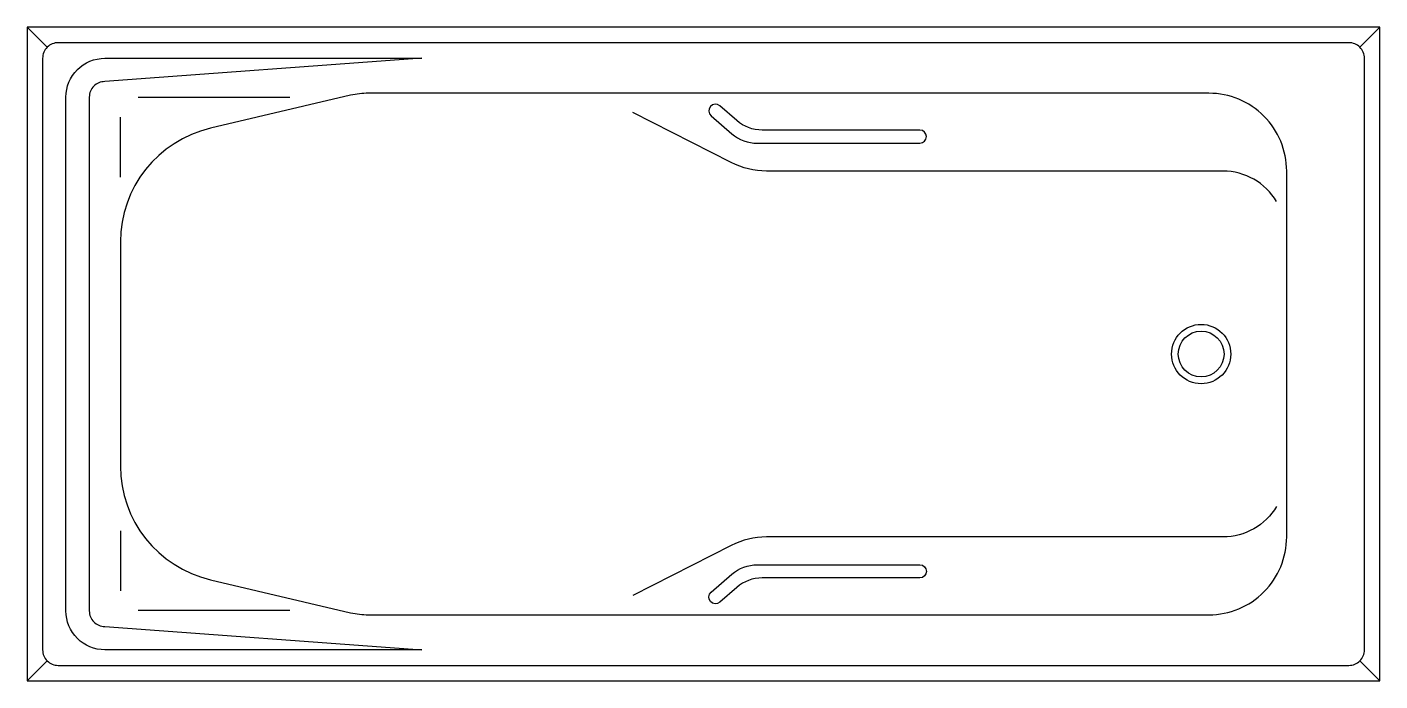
# Model space of a CAD drawing. Extents: x -863.91 to -862.17, y 499.82 to 500.66.
import ezdxf

# ---------------------------------------------------------------- set-up
doc = ezdxf.new("R2010")
doc.units = 0
doc.header["$LTSCALE"] = 50
doc.header["$MEASUREMENT"] = 0
doc.layers.add('A-PECAS', color=2, linetype='CONTINUOUS')
doc.layers.add('ESC1-50', color=1, linetype='CONTINUOUS')

msp = doc.modelspace()

# ---------------------------------------------------------------- linework, layer by layer
at = {"layer": 'A-PECAS'}
for p, q in [((-863.9102, 500.6643), (-863.9102, 499.8243)), ((-862.1702, 500.6643), (-863.9102, 500.6643)), ((-862.1702, 499.8243), (-862.1702, 500.6643)), ((-863.9102, 499.8243), (-862.1702, 499.8243))]:
    msp.add_line(p, q, dxfattribs=at)
for points in [[(-862.1902, 500.6243, 0.414214), (-862.2102, 500.6443), (-863.8702, 500.6443, 0.414214), (-863.8902, 500.6243), (-863.8902, 499.8643, 0.414214), (-863.8702, 499.8443), (-862.2102, 499.8443, 0.414214), (-862.1902, 499.8643)], [(-862.2902, 500.0093), (-862.2902, 500.4793, 0.414214), (-862.3902, 500.5793), (-863.4712, 500.5793, 0.057711), (-863.4941, 500.5767), (-863.6745, 500.5343, 0.348179), (-863.7902, 500.3883), (-863.7902, 500.1004, 0.348179), (-863.6745, 499.9544), (-863.4941, 499.912, 0.057711), (-863.4712, 499.9093), (-862.3902, 499.9093, 0.414214)]]:
    msp.add_lwpolyline(points, format="xyb", close=True, dxfattribs=at)
for points in [[(-862.3032, 500.4402, 0.264593), (-862.372, 500.4793), (-862.9592, 500.4793, -0.118032), (-863.0045, 500.4902), (-863.1311, 500.5545)], [(-862.3032, 500.0485, -0.264593), (-862.372, 500.0093), (-862.9592, 500.0093, 0.118032), (-863.0045, 499.9985), (-863.1311, 499.9342)]]:
    msp.add_lwpolyline(points, format="xyb", dxfattribs=at)
msp.add_circle((-862.4002, 500.2443), 0.0294, dxfattribs=at)
at = {"layer": 'ESC1-50'}
for p, q in [((-863.9102, 500.6643), (-863.8844, 500.6385)), ((-862.1702, 500.6643), (-862.1961, 500.6385)), ((-863.5722, 500.5737), (-863.7672, 500.5737)), ((-863.7902, 500.4716), (-863.7902, 500.5487)), ((-863.7902, 500.0171), (-863.7902, 499.94)), ((-863.5722, 499.915), (-863.7672, 499.915)), ((-863.9102, 499.8243), (-863.8844, 499.8502)), ((-862.1702, 499.8243), (-862.1961, 499.8502))]:
    msp.add_line(p, q, dxfattribs=at)
for points in [[(-863.4027, 500.6243), (-863.8102, 500.5943, 0.414214), (-863.8302, 500.5743), (-863.8302, 499.9143, 0.414214), (-863.8102, 499.8943), (-863.4027, 499.8643), (-863.8102, 499.8643, -0.414214), (-863.8602, 499.9143), (-863.8602, 500.5743, -0.414214), (-863.8102, 500.6243)], [(-863.0304, 500.5504), (-863.0038, 500.5274, 0.180321), (-862.971, 500.5152), (-862.762, 500.5152, 1), (-862.762, 500.532), (-862.9648, 500.532, -0.180321), (-862.9975, 500.5442), (-863.0193, 500.5631, 1)], [(-863.0038, 499.9613, -0.180321), (-862.971, 499.9735), (-862.762, 499.9735, -1), (-862.762, 499.9567), (-862.9648, 499.9567, 0.180321), (-862.9975, 499.9445), (-863.0193, 499.9255, -1), (-863.0304, 499.9383)]]:
    msp.add_lwpolyline(points, format="xyb", close=True, dxfattribs=at)
msp.add_circle((-862.4002, 500.2443), 0.0381, dxfattribs=at)

doc.saveas('drawing.dxf')
